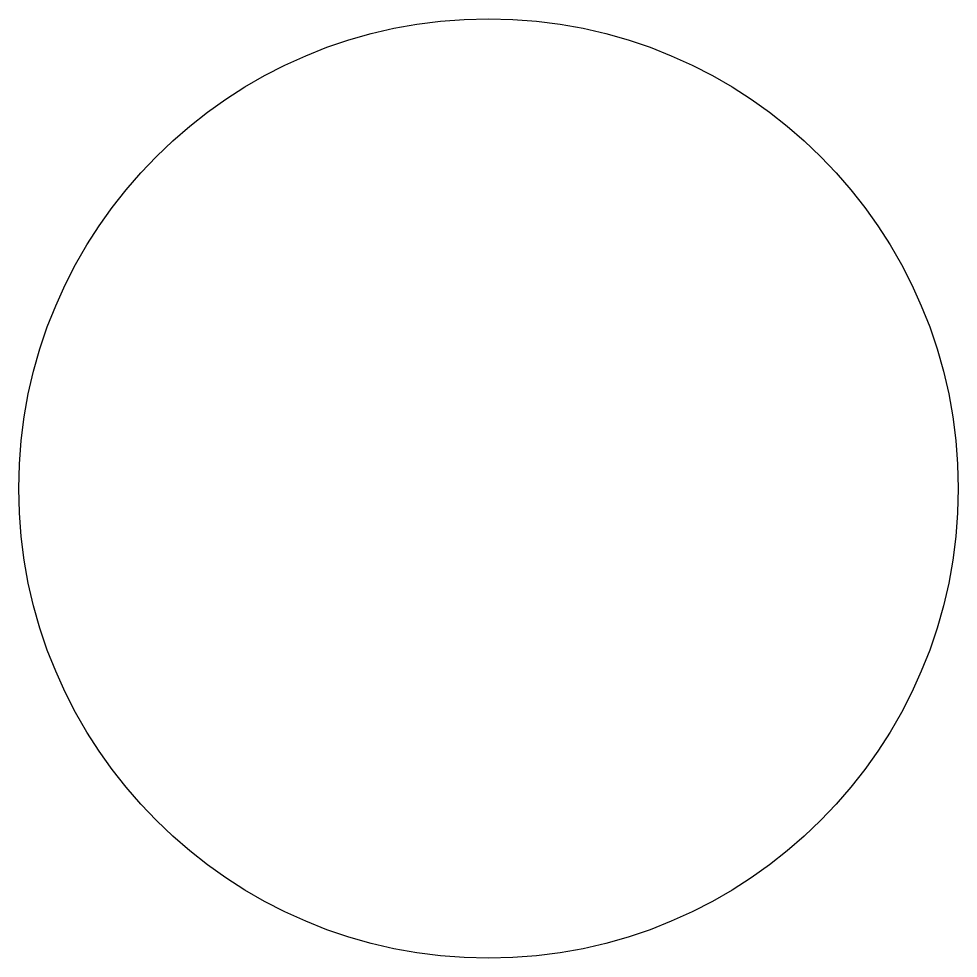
# Model space of a CAD drawing. Header units: millimetres. Extents: x -26.5 to 26.5, y -26.5 to 26.5.
import ezdxf

# ---------------------------------------------------------------- set-up
doc = ezdxf.new("R2010")
doc.units = ezdxf.units.MM
doc.linetypes.add('K5LT32769', pattern=[0])

msp = doc.modelspace()

# ---------------------------------------------------------------- linework, layer by layer
at = {"color": 1, "linetype": 'K5LT32769', "true_color": 0xff0000}
msp.add_circle((0, 0), 26.5, dxfattribs=at)

doc.saveas('drawing.dxf')
